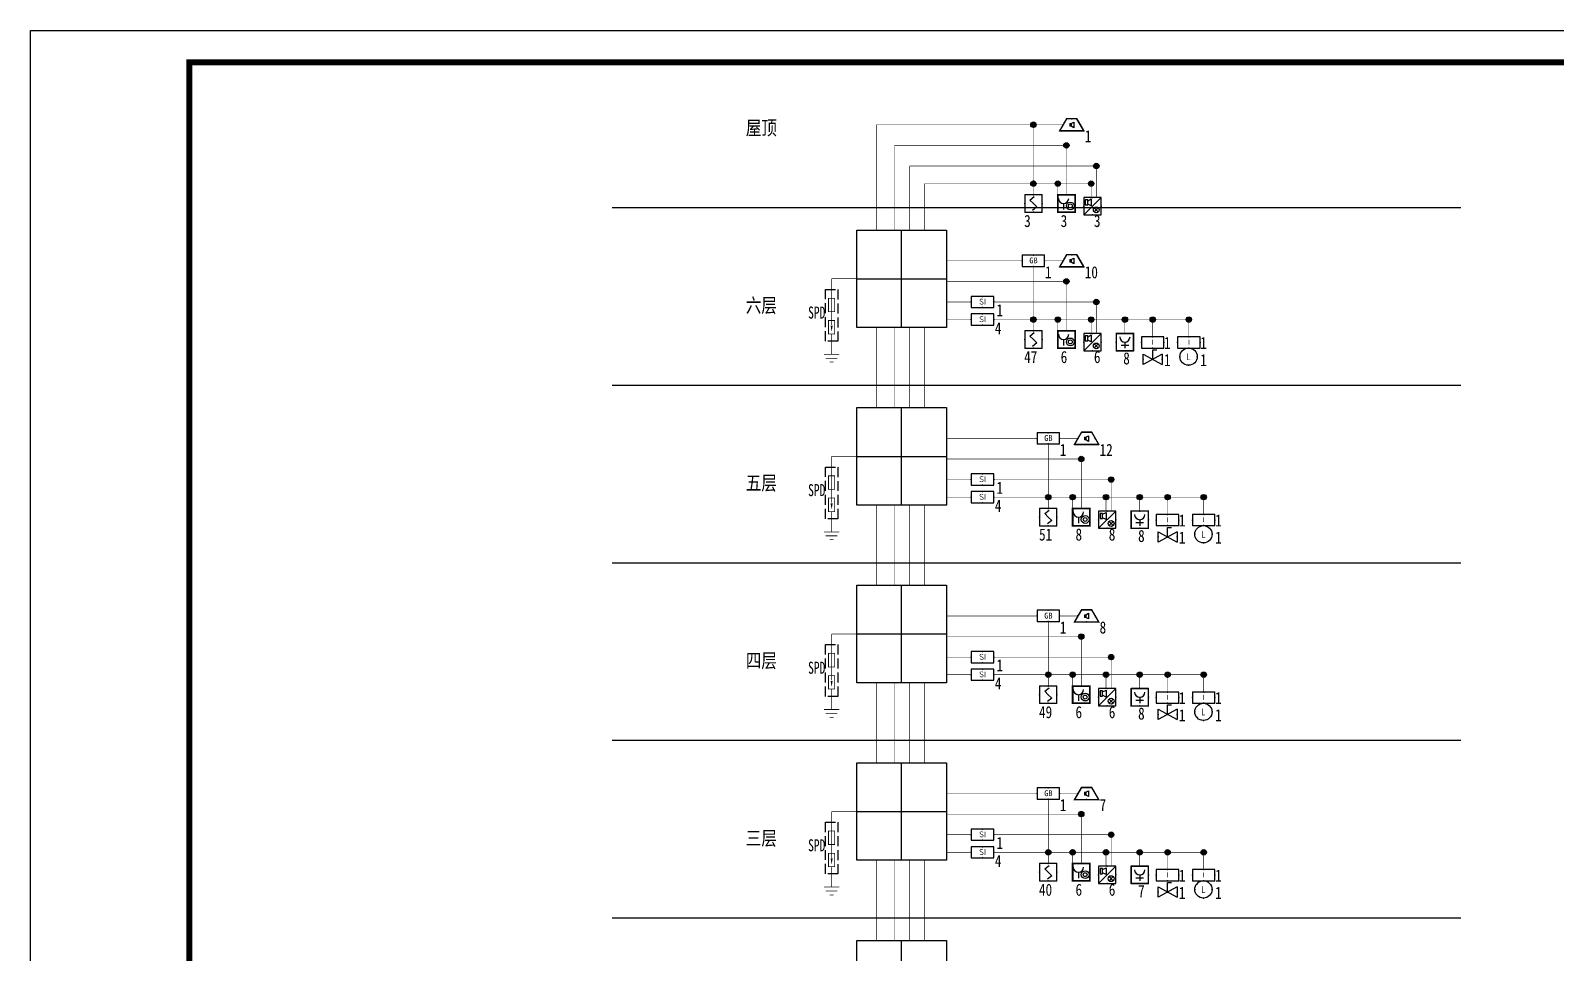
# Model space of a CAD drawing. Extents: x -149393 to 1177518, y -366685 to 296590.
# Drawn here: x 322931 to 361151, y 118708 to 141824 of the extents above; entities that cross this region are included whole.
import ezdxf
from ezdxf.enums import TextEntityAlignment as Align

# ---------------------------------------------------------------- set-up
doc = ezdxf.new("R2010")
doc.units = 0
doc.header["$LTSCALE"] = 1000
doc.header["$MEASUREMENT"] = 0
doc.linetypes.add('DASH', pattern=[0.35, 0.25, -0.1])
doc.linetypes.add('常规', pattern=[20, 10, 0, 10])
doc.layers.get('0').update_dxf_attribs({"linetype": 'CONTINUOUS'})
for name, color, linetype in [('DIM-照明', 7, 'CONTINUOUS'), ('ELEMENT', 3, 'CONTINUOUS'), ('EQUIP-消防', 3, 'CONTINUOUS'), ('EQUIP-箱柜', 3, 'CONTINUOUS'), ('PUB_TEXT', 7, 'CONTINUOUS'), ('PUB_TITLE', 253, 'CONTINUOUS'), ('TEL_TEXT', 7, 'CONTINUOUS'), ('WIRE-消防', 3, '常规'), ('WIRE-系统', 4, 'CONTINUOUS'), ('家具', 126, 'CONTINUOUS')]:
    doc.layers.add(name, color=color, linetype=linetype)
doc.styles.add('_TEL_DIM', font='', dxfattribs={"width": 0.8, "height": 3.5})
doc.styles.get("Standard").update_dxf_attribs({"font": 'gbenor.shx', "bigfont": 'gbcbig.shx'})
doc.styles.add('长仿宋', font='simhei.ttf', dxfattribs={"width": 0.7, "height": 5})
doc.styles.get('_TEL_DIM').set_extended_font_data('SimSun')
doc.linetypes.add('1GB_LINE', pattern='A,0.5,-0.2,["GB",Standard,S=0.1,R=0,X=-0.1,Y=-0.05],-0.25', length=0.95)

# ---------------------------------------------------------------- blocks, each defined once
blk = doc.blocks.new('$equip$00002649')
for p, q in [((-0.5, 0.5), (-0.5, -0.5)), ((0.5, 0.5), (-0.5, 0.5)), ((-0.2, 0.2), (0.05, 0.4)), ((0, 0), (-0.2, 0.2)), ((0, 0), (0.2, -0.2)), ((0.5, -0.5), (0.5, 0.5)), ((-0.5, -0.5), (0.5, -0.5)), ((0.2, -0.2), (-0.05, -0.4))]:
    blk.add_line(p, q)
at = {"const_width": 0.06}
blk.add_lwpolyline([(-0.5, 0.5), (0.5, 0.5), (0.5, -0.5), (-0.5, -0.5), (-0.5, 0.5), (0.5, 0.5)], dxfattribs=at)
for p in [(-0.5, 0), (0, 0.5), (0.5, 0), (0, -0.5)]:
    blk.add_point(p)
at = {"color": 7, "flags": 1}
for tag, height, p in [('A', 0.00002, (0, 0)), ('B', 0.4, (0.762, -0.208))]:
    blk.add_attdef(tag, text='', height=height, dxfattribs=at).set_placement(p, align=Align.MIDDLE_CENTER)
blk = doc.blocks.new('$equip$00002776')
for p, q in [((0.65, 0.65), (-0.65, 0.65)), ((-0.65, 0.65), (-0.65, 0)), ((-0.65, 0), (0.65, 0)), ((0.65, 0), (0.65, 0.65))]:
    blk.add_line(p, q)
at = {"const_width": 0.04}
blk.add_lwpolyline([(-0.65, 0.65), (-0.65, 0), (0.65, 0), (0.65, 0.65), (-0.65, 0.65), (-0.65, 0)], dxfattribs=at)
for p in [(-0.65, 0.325), (0, 0.65), (0, 0), (0.65, 0.325)]:
    blk.add_point(p)
at = {"color": 7}
blk.add_attdef('$TEXT$', text='', height=0.34, dxfattribs=at).set_placement((0.006, 0.343), align=Align.MIDDLE_CENTER)
at = {"color": 7, "flags": 1}
for tag, height, p in [('A', 0.00002, (0, 0)), ('B', 0.4, (0.905, 0.246))]:
    blk.add_attdef(tag, text='', height=height, dxfattribs=at).set_placement(p, align=Align.MIDDLE_CENTER)
blk = doc.blocks.new('$equip$00002655')
for p, q in [((-0.5, 1), (-0.5, 0)), ((0.5, 1), (-0.5, 1)), ((0.5, 0), (0.5, 1)), ((-0.5, 0), (0.5, 0)), ((-0.169, 0.5), (-0.169, 0.15))]:
    blk.add_line(p, q)
at = {"const_width": 0.1}
blk.add_lwpolyline([(-0.5, 1), (0.5, 1), (0.5, 0), (-0.5, 0), (-0.5, 1), (0.5, 1)], dxfattribs=at)
for radius in [0.226, 0.113]:
    blk.add_circle((0.227, 0.36), radius)
blk.add_arc((-0.169, 0.8), 0.3, 180, 0)
for p in [(0, 1), (-0.5, 0.5), (0, 0), (0.5, 0.5)]:
    blk.add_point(p)
at = {"color": 7, "flags": 1}
for tag, height, p in [('A', 0.00002, (0, 0)), ('B', 0.4, (0.762, 0.292))]:
    blk.add_attdef(tag, text='', height=height, dxfattribs=at).set_placement(p, align=Align.MIDDLE_CENTER)
blk = doc.blocks.new('$equip$00002464')
for p, q in [((-0.65, 0.65), (-0.65, 0)), ((0.65, 0.65), (-0.65, 0.65)), ((-0.65, 0), (0.65, 0)), ((0.65, 0), (0.65, 0.65))]:
    blk.add_line(p, q)
at = {"const_width": 0.05}
blk.add_lwpolyline([(-0.65, 0.65), (-0.65, 0), (0.65, 0), (0.65, 0.65), (-0.65, 0.65), (-0.65, 0)], dxfattribs=at)
for p in [(-0.65, 0.325), (0, 0.65), (0, 0), (0.65, 0.325)]:
    blk.add_point(p)
at = {"color": 7, "style": '_TEL_DIM'}
blk.add_attdef('$TEXT$', text='', height=0.34, dxfattribs=at).set_placement((0.006, 0.343), align=Align.MIDDLE_CENTER)
at = {"color": 7, "style": '_TEL_DIM', "flags": 1}
blk.add_attdef('A', text='', height=0.00002, dxfattribs=at).set_placement((0, 0), align=Align.MIDDLE_CENTER)
blk = doc.blocks.new('$equip_U$00000114(zhengbolin)')
blk.add_blockref('$equip$00002464', (0, 0)).add_auto_attribs({'$TEXT$': 'GB'})
at = {"color": 7, "style": '_TEL_DIM', "flags": 1}
for tag in ['A', 'REMARK']:
    blk.add_attdef(tag, text='', height=0.000025, dxfattribs=at).set_placement((0, 0), align=Align.MIDDLE_CENTER)
blk = doc.blocks.new('$equip$00002677')
for p, q in [((-0.3, 0.699), (-0.703, 0)), ((-0.703, 0), (0.703, 0)), ((0.3, 0.699), (-0.3, 0.699)), ((-0.117, 0.421), (-0.117, 0.26)), ((-0.117, 0.421), (-0.036, 0.421)), ((-0.036, 0.26), (-0.117, 0.26)), ((-0.036, 0.421), (0.118, 0.503)), ((-0.036, 0.421), (-0.036, 0.26)), ((0.118, 0.173), (-0.036, 0.26)), ((0.118, 0.503), (0.118, 0.173)), ((0.703, 0), (0.3, 0.699))]:
    blk.add_line(p, q)
at = {"const_width": 0.08}
blk.add_lwpolyline([(-0.3, 0.699), (0.3, 0.699), (0.703, 0), (-0.703, 0), (-0.3, 0.699), (0.3, 0.699)], dxfattribs=at)
blk.add_lwpolyline([(-0.3, 0.699), (0.3, 0.699), (0.703, 0), (-0.703, 0), (-0.3, 0.699), (0.3, 0.699)], dxfattribs=at)
for p in [(-0.501, 0.349), (0, 0.699), (0, 0), (0.502, 0.349)]:
    blk.add_point(p)
at = {"color": 7, "flags": 1}
for tag, height, p in [('A', 0.00002, (0, 0)), ('B', 0.4, (0.961, 0.299))]:
    blk.add_attdef(tag, text='', height=height, dxfattribs=at).set_placement(p, align=Align.MIDDLE_CENTER)
blk = doc.blocks.new('$element$00000390')
at = {"const_width": 0.0233}
for points in [[(0, 0), (0, -0.375)], [(-0.25, -0.375), (0.25, -0.375)], [(-0.188, -0.5), (0.188, -0.5)], [(-0.062, -0.625), (0.062, -0.625)]]:
    blk.add_lwpolyline(points, dxfattribs=at)
at = {"flags": 9}
blk.add_attdef('S', (0, 0), '', height=0.00000667, dxfattribs=at)
blk = doc.blocks.new('$element$00000499')
at = {"const_width": 0.0233}
for points in [[(0, 0), (0, -1)], [(-0.1, -0.283), (0.1, -0.283), (0.1, -0.717), (-0.1, -0.717), (-0.1, -0.283)]]:
    blk.add_lwpolyline(points, dxfattribs=at)
at = {"flags": 9}
blk.add_attdef('S', (0, 0), '', height=0.00000667, dxfattribs=at)
blk = doc.blocks.new('$element$00000532')
at = {"const_width": 0.0233}
for points in [[(0, 0), (0, -0.283)], [(-0.1, -0.283), (0.1, -0.283), (0.1, -0.717), (-0.1, -0.717), (-0.1, -0.283)], [(0, -1), (0, -0.567)]]:
    blk.add_lwpolyline(points, dxfattribs=at)
for points in [[(-0.033, -0.55), (0.033, -0.55), (0, -0.35), (0.033, -0.55)], [(0.033, -0.55), (0, -0.35), (-0.033, -0.55), (0.033, -0.55)], [(0, -0.367), (-0.033, -0.567), (0.033, -0.567), (0, -0.367)]]:
    blk.add_solid(points)
at = {"flags": 9}
blk.add_attdef('S', (0, 0), '', height=0.00000667, dxfattribs=at)
blk = doc.blocks.new('$equip$00002656')
for p, q in [((-0.5, 1), (-0.5, 0)), ((0.5, 1), (-0.5, 1)), ((0.5, 0), (0.5, 1)), ((-0.5, 0), (0.5, 0)), ((-0.219, 0.331), (0.222, 0.331)), ((0, 0.5), (0, 0.15))]:
    blk.add_line(p, q)
at = {"const_width": 0.08}
blk.add_lwpolyline([(-0.5, 1), (0.5, 1), (0.5, 0), (-0.5, 0), (-0.5, 1), (0.5, 1)], dxfattribs=at)
blk.add_arc((0, 0.8), 0.3, 180, 0)
for p in [(0, 1), (-0.5, 0.5), (0, 0), (0.5, 0.5)]:
    blk.add_point(p)
at = {"color": 7, "flags": 1}
for tag, height, p in [('A', 0.00002, (0, 0)), ('B', 0.4, (0.762, 0.292))]:
    blk.add_attdef(tag, text='', height=height, dxfattribs=at).set_placement(p, align=Align.MIDDLE_CENTER)
blk = doc.blocks.new('$equip$00002785')
for p, q in [((0.65, 0.65), (-0.65, 0.65)), ((-0.65, 0.65), (-0.65, 0)), ((-0.65, 0), (0.65, 0)), ((0.65, 0), (0.65, 0.65))]:
    blk.add_line(p, q)
at = {"const_width": 0.04}
blk.add_lwpolyline([(-0.65, 0.65), (0.65, 0.65), (0.65, 0), (-0.65, 0), (-0.65, 0.65), (0.65, 0.65)], dxfattribs=at)
for p in [(-0.65, 0.325), (0, 0.65), (0, 0), (0.65, 0.325)]:
    blk.add_point(p)
at = {"color": 7}
blk.add_attdef('$TEXT$', text='', height=0.3, dxfattribs=at).set_placement((0.006, 0.343), align=Align.MIDDLE_CENTER)
at = {"color": 7, "flags": 1}
for tag, height, p in [('A', 0.00002, (0, 0)), ('B', 0.4, (0.905, 0.246))]:
    blk.add_attdef(tag, text='', height=height, dxfattribs=at).set_placement(p, align=Align.MIDDLE_CENTER)
blk = doc.blocks.new('$equip$00002794')
for p, q in [((0, -0.552), (0, 0)), ((0, 0), (0.229, 0)), ((-0.55, -0.852), (-0.55, -0.252)), ((-0.55, -0.252), (0.55, -0.852)), ((0.55, -0.252), (-0.55, -0.852)), ((0.55, -0.252), (0.55, -0.852))]:
    blk.add_line(p, q)
for p in [(-0.55, -0.552), (0, -0.552), (0.55, -0.552)]:
    blk.add_point(p)
at = {"color": 7, "flags": 1}
for tag, height, p in [('A', 0.00002, (0, 0)), ('B', 0.4, (0.805, -0.606))]:
    blk.add_attdef(tag, text='', height=height, dxfattribs=at).set_placement(p, align=Align.MIDDLE_CENTER)
blk = doc.blocks.new('$equip$00002792')
at = {"const_width": 0.04}
blk.add_lwpolyline([(-0.5, 0, -1), (0.5, 0, -1), (-0.5, 0, -1.463176)], format="xyb", dxfattribs=at)
blk.add_circle((0, 0), 0.5)
for p in [(-0.5, 0), (0, 0.5), (0.5, 0), (0, -0.5)]:
    blk.add_point(p)
at = {"color": 7}
blk.add_attdef('$TEXT$', text='', height=0.4, dxfattribs=at).set_placement((0.002, -0.002), align=Align.MIDDLE_CENTER)
at = {"color": 7, "flags": 1}
for tag, height, p in [('A', 0.00002, (0, 0)), ('B', 0.4, (0.755, -0.254))]:
    blk.add_attdef(tag, text='', height=height, dxfattribs=at).set_placement(p, align=Align.MIDDLE_CENTER)
blk = doc.blocks.new('$equip_U$00000107(chenyinchuan)')
for p, q in [((-0.5, 1), (-0.5, 0)), ((0.5, 1), (-0.5, 0)), ((0.5, 1), (-0.5, 1)), ((-0.269, 0.815, 0), (-0.069, 0.915, 0)), ((-0.069, 0.915, 0), (-0.069, 0.515, 0)), ((0.5, 0), (0.5, 1)), ((-0.5, 0), (0.5, 0)), ((-0.269, 0.865, 0), (-0.417, 0.865, 0)), ((-0.417, 0.865, 0), (-0.417, 0.565, 0)), ((-0.417, 0.565, 0), (-0.269, 0.565, 0)), ((-0.269, 0.565, 0), (-0.269, 0.865, 0)), ((-0.069, 0.515, 0), (-0.269, 0.615, 0)), ((0.105, 0.159), (0.344, 0.398)), ((0.105, 0.398), (0.344, 0.159))]:
    blk.add_line(p, q)
blk.add_circle((0.225, 0.278), 0.169)
for p in [(0, 1), (-0.5, 0.5), (0, 0), (0.5, 0.5)]:
    blk.add_point(p)
at = {"color": 7, "style": '_TEL_DIM', "flags": 1}
blk.add_attdef('A', text='', height=0.00002, dxfattribs=at).set_placement((0, 0), align=Align.MIDDLE_CENTER)

msp = doc.modelspace()

# ---------------------------------------------------------------- hatches: boundary and pattern name
at = {"layer": 'WIRE-消防', "linetype": 'ByBlock'}
h = msp.add_hatch(color=0, dxfattribs=at)
edge = h.paths.add_edge_path()
edge.add_arc((348066.9, 139460), 67.2, 0, 360)
h = msp.add_hatch(color=0, dxfattribs=at)
edge = h.paths.add_edge_path()
edge.add_arc((348893.7, 138943.5), 67.2, 0, 360)
h = msp.add_hatch(color=0, dxfattribs=at)
edge = h.paths.add_edge_path()
edge.add_arc((349643.1, 138427), 67.2, 0, 360)
h = msp.add_hatch(color=0, dxfattribs=at)
edge = h.paths.add_edge_path()
edge.add_arc((348066.9, 137986), 67.2, 0, 360)
h = msp.add_hatch(color=0, dxfattribs=at)
edge = h.paths.add_edge_path()
edge.add_arc((348677.7, 137986), 67.2, 0, 360)
h = msp.add_hatch(color=0, dxfattribs=at)
edge = h.paths.add_edge_path()
edge.add_arc((349513.5, 137986), 67.2, 0, 360)
h = msp.add_hatch(color=0, dxfattribs=at)
edge = h.paths.add_edge_path()
edge.add_arc((348893.7, 135534.2), 67.2, 0, 360)
h = msp.add_hatch(color=0, dxfattribs=at)
edge = h.paths.add_edge_path()
edge.add_arc((349643.1, 135017.7), 67.2, 0, 360)
h = msp.add_hatch(color=0, dxfattribs=at)
edge = h.paths.add_edge_path()
edge.add_arc((348066.9, 134576.6), 67.2, 0, 360)
h = msp.add_hatch(color=0, dxfattribs=at)
edge = h.paths.add_edge_path()
edge.add_arc((348677.7, 134576.6), 67.2, 0, 360)
h = msp.add_hatch(color=0, dxfattribs=at)
edge = h.paths.add_edge_path()
edge.add_arc((349513.5, 134576.6), 67.2, 0, 360)
h = msp.add_hatch(color=0, dxfattribs=at)
edge = h.paths.add_edge_path()
edge.add_arc((350358.7, 134576.6), 67.2, 0, 360)
h = msp.add_hatch(color=0, dxfattribs=at)
edge = h.paths.add_edge_path()
edge.add_arc((351056.4, 134576.6), 67.2, 0, 360)
h = msp.add_hatch(color=0, dxfattribs=at)
edge = h.paths.add_edge_path()
edge.add_arc((351961.5, 134576.6), 67.2, 0, 360)
h = msp.add_hatch(color=0, dxfattribs=at)
edge = h.paths.add_edge_path()
edge.add_arc((349265.7, 131082), 67.2, 0, 360)
h = msp.add_hatch(color=0, dxfattribs=at)
edge = h.paths.add_edge_path()
edge.add_arc((350015.1, 130565.5), 67.2, 0, 360)
h = msp.add_hatch(color=0, dxfattribs=at)
edge = h.paths.add_edge_path()
edge.add_arc((348439, 130124.4), 67.2, 0, 360)
h = msp.add_hatch(color=0, dxfattribs=at)
edge = h.paths.add_edge_path()
edge.add_arc((349049.7, 130124.4), 67.2, 0, 360)
h = msp.add_hatch(color=0, dxfattribs=at)
edge = h.paths.add_edge_path()
edge.add_arc((349885.5, 130124.4), 67.2, 0, 360)
h = msp.add_hatch(color=0, dxfattribs=at)
edge = h.paths.add_edge_path()
edge.add_arc((350730.7, 130124.4), 67.2, 0, 360)
h = msp.add_hatch(color=0, dxfattribs=at)
edge = h.paths.add_edge_path()
edge.add_arc((351428.4, 130124.4), 67.2, 0, 360)
h = msp.add_hatch(color=0, dxfattribs=at)
edge = h.paths.add_edge_path()
edge.add_arc((352333.5, 130124.4), 67.2, 0, 360)
h = msp.add_hatch(color=0, dxfattribs=at)
edge = h.paths.add_edge_path()
edge.add_arc((349265.7, 126629.7), 67.2, 0, 360)
h = msp.add_hatch(color=0, dxfattribs=at)
edge = h.paths.add_edge_path()
edge.add_arc((350015.1, 126113.3), 67.2, 0, 360)
h = msp.add_hatch(color=0, dxfattribs=at)
edge = h.paths.add_edge_path()
edge.add_arc((348439, 125672.2), 67.2, 0, 360)
h = msp.add_hatch(color=0, dxfattribs=at)
edge = h.paths.add_edge_path()
edge.add_arc((349049.7, 125672.2), 67.2, 0, 360)
h = msp.add_hatch(color=0, dxfattribs=at)
edge = h.paths.add_edge_path()
edge.add_arc((349885.5, 125672.2), 67.2, 0, 360)
h = msp.add_hatch(color=0, dxfattribs=at)
edge = h.paths.add_edge_path()
edge.add_arc((350730.7, 125672.2), 67.2, 0, 360)
h = msp.add_hatch(color=0, dxfattribs=at)
edge = h.paths.add_edge_path()
edge.add_arc((351428.4, 125672.2), 67.2, 0, 360)
h = msp.add_hatch(color=0, dxfattribs=at)
edge = h.paths.add_edge_path()
edge.add_arc((352333.5, 125672.2), 67.2, 0, 360)
h = msp.add_hatch(color=0, dxfattribs=at)
edge = h.paths.add_edge_path()
edge.add_arc((349265.7, 122177.5), 67.2, 0, 360)
h = msp.add_hatch(color=0, dxfattribs=at)
edge = h.paths.add_edge_path()
edge.add_arc((350015.1, 121661), 67.2, 0, 360)
h = msp.add_hatch(color=0, dxfattribs=at)
edge = h.paths.add_edge_path()
edge.add_arc((348439, 121219.9), 67.2, 0, 360)
h = msp.add_hatch(color=0, dxfattribs=at)
edge = h.paths.add_edge_path()
edge.add_arc((349049.7, 121219.9), 67.2, 0, 360)
h = msp.add_hatch(color=0, dxfattribs=at)
edge = h.paths.add_edge_path()
edge.add_arc((349885.5, 121219.9), 67.2, 0, 360)
h = msp.add_hatch(color=0, dxfattribs=at)
edge = h.paths.add_edge_path()
edge.add_arc((350730.7, 121219.9), 67.2, 0, 360)
h = msp.add_hatch(color=0, dxfattribs=at)
edge = h.paths.add_edge_path()
edge.add_arc((351428.4, 121219.9), 67.2, 0, 360)
h = msp.add_hatch(color=0, dxfattribs=at)
edge = h.paths.add_edge_path()
edge.add_arc((352333.5, 121219.9), 67.2, 0, 360)

# ---------------------------------------------------------------- linework, layer by layer
for p, q in [((358780.2, 137377.5), (337508.7, 137377.5)), ((358780.2, 132925.3), (337508.7, 132925.3)), ((358780.2, 128473), (337508.7, 128473)), ((358780.2, 124020.8), (337508.7, 124020.8)), ((358780.2, 119568.6), (337508.7, 119568.6))]:
    msp.add_line(p, q)
at = {"layer": 'DIM-照明', "linetype": 'DASH'}
for points in [[(342853.7, 135330.6), (343164.7, 135330.6), (343164.7, 134034.6), (342853.7, 134034.6)], [(342853.7, 130878.4), (343164.7, 130878.4), (343164.7, 129582.4), (342853.7, 129582.4)], [(342853.7, 126426.1), (343164.7, 126426.1), (343164.7, 125130.1), (342853.7, 125130.1)], [(342853.7, 121973.9), (343164.7, 121973.9), (343164.7, 120677.9), (342853.7, 120677.9)]]:
    msp.add_lwpolyline(points, close=True, dxfattribs=at)
at = {"layer": 'EQUIP-箱柜', "linetype": 'ByBlock'}
for points in [[(343638.6, 136820.7), (345884.5, 136820.7), (345884.5, 134377.3), (343638.6, 134377.3)], [(343638.6, 132368.4), (345884.5, 132368.4), (345884.5, 129925.1), (343638.6, 129925.1)], [(343638.6, 127916.2), (345884.5, 127916.2), (345884.5, 125472.9), (343638.6, 125472.9)], [(343638.6, 123464), (345884.5, 123464), (345884.5, 121020.6), (343638.6, 121020.6)], [(343638.6, 119011.8), (345884.5, 119011.8), (345884.5, 116568.4), (343638.6, 116568.4)]]:
    msp.add_lwpolyline(points, close=True, dxfattribs=at)
for points in [[(344751.9, 136820.7), (344751.9, 134377.3)], [(343638.6, 135599), (345884.5, 135599)], [(344751.9, 132368.4), (344751.9, 129925.1)], [(343638.6, 131146.8), (345884.5, 131146.8)], [(344751.9, 127916.2), (344751.9, 125472.9)], [(343638.6, 126694.5), (345884.5, 126694.5)], [(344751.9, 123464), (344751.9, 121020.6)], [(343638.6, 122242.3), (345884.5, 122242.3)], [(344751.9, 119011.8), (344751.9, 116568.4)]]:
    msp.add_lwpolyline(points, dxfattribs=at)
at = {"layer": 'PUB_TITLE'}
msp.add_lwpolyline([(322931.3, 141823.8), (389756.3, 141823.8), (389756.3, 94569), (322931.3, 94569)], close=True, dxfattribs=at)
at = {"layer": 'PUB_TITLE', "const_width": 152.3}
msp.add_lwpolyline([(326909, 141028.3), (388960.8, 141028.3), (388960.8, 95364.5), (326909, 95364.5), (326909, 141028.3)], close=True, dxfattribs=at)
at = {"layer": 'WIRE-消防', "linetype": 'ByBlock'}
for centre in [(348066.9, 139460), (348893.7, 138943.5), (349643.1, 138427), (348066.9, 137986), (348677.7, 137986), (349513.5, 137986), (348893.7, 135534.2), (349643.1, 135017.7), (348066.9, 134576.6), (348677.7, 134576.6), (349513.5, 134576.6), (350358.7, 134576.6), (351056.4, 134576.6), (351961.5, 134576.6), (349265.7, 131082), (350015.1, 130565.5), (348439, 130124.4), (349049.7, 130124.4), (349885.5, 130124.4), (350730.7, 130124.4), (351428.4, 130124.4), (352333.5, 130124.4), (349265.7, 126629.7), (350015.1, 126113.3), (348439, 125672.2), (349049.7, 125672.2), (349885.5, 125672.2), (350730.7, 125672.2), (351428.4, 125672.2), (352333.5, 125672.2), (349265.7, 122177.5), (350015.1, 121661), (348439, 121219.9), (349049.7, 121219.9), (349885.5, 121219.9), (350730.7, 121219.9), (351428.4, 121219.9), (352333.5, 121219.9)]:
    msp.add_circle(centre, 67.2, dxfattribs=at)
at = {"layer": 'WIRE-系统', "const_width": 18.1}
for points in [[(343009.2, 135330.6), (343009.2, 135599)], [(343638.6, 135599), (343009.2, 135599)], [(343009.2, 130878.4), (343009.2, 131146.8)], [(343638.6, 131146.8), (343009.2, 131146.8)], [(343009.2, 126426.1), (343009.2, 126694.5)], [(343638.6, 126694.5), (343009.2, 126694.5)], [(343009.2, 121973.9), (343009.2, 122242.3)], [(343638.6, 122242.3), (343009.2, 122242.3)]]:
    msp.add_lwpolyline(points, dxfattribs=at)
at = {"layer": '家具', "color": 1, "const_width": 12}
for points in [[(344129.5, 136820.7), (344129.5, 139460)], [(344129.5, 139460), (348810.9, 139460)], [(348066.9, 139460), (348066.9, 137702)], [(344585.8, 136820.7), (344585.8, 138943.5)], [(344585.8, 138943.5), (348893.7, 138943.5)], [(348893.7, 137702), (348893.7, 138943.5)], [(344963.4, 136820.7), (344963.4, 138427)], [(349643.1, 138427), (344963.4, 138427)], [(349643.1, 137636.9), (349643.1, 138427)], [(345340.9, 136820.7), (345340.9, 137986)], [(345340.9, 137986), (349513.5, 137986)], [(348677.7, 137702), (348677.7, 137986)], [(349513.5, 137636.9), (349513.5, 137986)], [(345884.5, 136050.7), (347786.2, 136050.7)], [(348066.9, 135910.3), (348066.9, 134292.6)], [(348347.8, 136050.7), (348810.9, 136050.7)], [(345884.5, 135534.2), (348893.7, 135534.2)], [(348893.7, 134292.6), (348893.7, 135534.2)], [(346509, 135017.7), (345884.5, 135017.7)], [(349643.1, 135017.7), (347070.6, 135017.7)], [(349643.1, 134227.5), (349643.1, 135017.7)], [(345884.5, 134576.6), (346509, 134576.6)], [(347070.6, 134576.6), (351961.5, 134576.6)], [(348677.7, 134292.6), (348677.7, 134576.6)], [(349513.5, 134227.5), (349513.5, 134576.6)], [(350358.7, 134576.6), (350358.7, 134227.5)], [(351056.4, 134142.5), (351056.4, 134576.6)], [(351961.5, 134142.5), (351961.5, 134576.6)], [(344129.5, 132368.4), (344129.5, 134377.3)], [(344585.8, 132368.4), (344585.8, 134377.3)], [(344963.4, 132368.4), (344963.4, 134377.3)], [(345340.9, 132368.4), (345340.9, 134377.3)], [(345884.5, 131598.4), (348158.2, 131598.4)], [(348439, 131458), (348439, 129840.4)], [(345884.5, 131082), (349265.7, 131082)], [(349265.7, 129840.4), (349265.7, 131082)], [(346509, 130565.5), (345884.5, 130565.5)], [(350015.1, 130565.5), (347070.6, 130565.5)], [(350015.1, 129775.3), (350015.1, 130565.5)], [(345884.5, 130124.4), (346509, 130124.4)], [(347070.6, 130124.4), (352333.5, 130124.4)], [(349049.7, 129840.4), (349049.7, 130124.4)], [(349885.5, 129775.3), (349885.5, 130124.4)], [(350730.7, 130124.4), (350730.7, 129775.3)], [(351428.4, 129690.2), (351428.4, 130124.4)], [(352333.5, 129690.2), (352333.5, 130124.4)], [(344129.5, 127916.2), (344129.5, 129925.1)], [(344585.8, 127916.2), (344585.8, 129925.1)], [(344963.4, 127916.2), (344963.4, 129925.1)], [(345340.9, 127916.2), (345340.9, 129925.1)], [(345884.5, 127146.2), (348158.2, 127146.2)], [(348439, 127005.8), (348439, 125388.2)], [(345884.5, 126629.7), (349265.7, 126629.7)], [(349265.7, 125388.2), (349265.7, 126629.7)], [(346509, 126113.3), (345884.5, 126113.3)], [(350015.1, 126113.3), (347070.6, 126113.3)], [(350015.1, 125323.1), (350015.1, 126113.3)], [(344129.5, 123464), (344129.5, 125472.9)], [(344585.8, 123464), (344585.8, 125472.9)], [(344963.4, 123464), (344963.4, 125472.9)], [(345340.9, 123464), (345340.9, 125472.9)], [(345884.5, 125672.2), (346509, 125672.2)], [(347070.6, 125672.2), (352333.5, 125672.2)], [(349049.7, 125388.2), (349049.7, 125672.2)], [(349885.5, 125323.1), (349885.5, 125672.2)], [(350730.7, 125672.2), (350730.7, 125323.1)], [(351428.4, 125238), (351428.4, 125672.2)], [(352333.5, 125238), (352333.5, 125672.2)], [(345884.5, 122694), (348158.2, 122694)], [(348719.8, 122694), (349182.9, 122694)], [(348439, 122553.6), (348439, 120936)], [(345884.5, 122177.5), (349265.7, 122177.5)], [(349265.7, 120936), (349265.7, 122177.5)], [(346509, 121661), (345884.5, 121661)], [(350015.1, 121661), (347070.6, 121661)], [(350015.1, 120870.9), (350015.1, 121661)], [(345884.5, 121219.9), (346509, 121219.9)], [(347070.6, 121219.9), (352333.5, 121219.9)], [(349049.7, 120936), (349049.7, 121219.9)], [(349885.5, 120870.9), (349885.5, 121219.9)], [(350730.7, 121219.9), (350730.7, 120870.9)], [(351428.4, 120785.8), (351428.4, 121219.9)], [(352333.5, 120785.8), (352333.5, 121219.9)], [(344129.5, 119011.8), (344129.5, 121020.6)], [(344585.8, 119011.8), (344585.8, 121020.6)], [(344963.4, 119011.8), (344963.4, 121020.6)], [(345340.9, 119011.8), (345340.9, 121020.6)]]:
    msp.add_lwpolyline(points, dxfattribs=at)
at = {"layer": '家具', "color": 1, "linetype": '1GB_LINE', "const_width": 12}
for points in [[(348719.8, 131598.4), (349182.9, 131598.4)], [(348719.8, 127146.2), (349182.9, 127146.2)]]:
    msp.add_lwpolyline(points, dxfattribs=at)

# ---------------------------------------------------------------- block references
at = {"layer": 'ELEMENT', "xscale": 777.5999999999767, "yscale": 777.5999999999767, "zscale": 777.5999999999767}
for name, p in [('$element$00000499', (343009.2, 135330.6)), ('$element$00000390', (343009.2, 133995.7)), ('$element$00000499', (343009.2, 130878.4)), ('$element$00000390', (343009.2, 129543.5)), ('$element$00000499', (343009.2, 126426.1)), ('$element$00000390', (343009.2, 125091.3)), ('$element$00000499', (343009.2, 121973.9)), ('$element$00000390', (343009.2, 120639))]:
    msp.add_blockref(name, p, dxfattribs=at)
at = {"layer": 'ELEMENT', "xscale": 777.5999999999913, "yscale": 777.5999999999913, "zscale": 777.5999999999913, "rotation": 180}
for p in [(343009.2, 133995.7), (343009.2, 129543.5), (343009.2, 125091.3), (343009.2, 120639)]:
    msp.add_blockref('$element$00000532', p, dxfattribs=at)
at = {"layer": 'EQUIP-消防', "linetype": 'ByBlock', "xscale": 432, "yscale": 432, "zscale": 432}
for name, p in [('$equip$00002677', (349027.4, 139309.1)), ('$equip$00002649', (348066.9, 137486)), ('$equip$00002655', (348893.7, 137270)), ('$equip_U$00000114(zhengbolin)', (348066.9, 135910.3)), ('$equip$00002677', (349027.4, 135899.8)), ('$equip$00002649', (348066.9, 134076.6)), ('$equip$00002655', (348893.7, 133860.6)), ('$equip$00002656', (350358.7, 133795.5)), ('$equip$00002794', (351056.4, 133819)), ('$equip_U$00000114(zhengbolin)', (348439, 131458)), ('$equip$00002677', (349399.4, 131447.5)), ('$equip$00002649', (348439, 129624.4)), ('$equip$00002655', (349265.7, 129408.4)), ('$equip$00002656', (350730.7, 129343.3)), ('$equip$00002794', (351428.4, 129366.8)), ('$equip_U$00000114(zhengbolin)', (348439, 127005.8)), ('$equip$00002677', (349399.4, 126995.3)), ('$equip$00002649', (348439, 125172.2)), ('$equip$00002655', (349265.7, 124956.2)), ('$equip$00002656', (350730.7, 124891.1)), ('$equip$00002794', (351428.4, 124914.6)), ('$equip_U$00000114(zhengbolin)', (348439, 122553.6)), ('$equip$00002677', (349399.4, 122543.1)), ('$equip$00002649', (348439, 120720)), ('$equip$00002655', (349265.7, 120504)), ('$equip$00002656', (350730.7, 120438.9)), ('$equip$00002794', (351428.4, 120462.3))]:
    msp.add_blockref(name, p, dxfattribs=at)
at = {"layer": 'EQUIP-消防', "xscale": 432, "yscale": 432, "zscale": 432}
for p in [(349544.7, 137204.9), (349544.7, 133795.5), (349916.7, 129343.3), (349916.7, 124891.1), (349916.7, 120438.9)]:
    msp.add_blockref('$equip_U$00000107(chenyinchuan)', p, dxfattribs=at)
at = {"layer": 'EQUIP-消防', "linetype": 'ByBlock', "xscale": 432, "yscale": 432, "zscale": 432}
for name, p, values in [('$equip$00002776', (346789.8, 134877.3), {'$TEXT$': 'SI'}), ('$equip$00002776', (346789.8, 134436.2), {'$TEXT$': 'SI'}), ('$equip$00002785', (351054.8, 133861.7), {'$TEXT$': 'I'}), ('$equip$00002785', (351961.5, 133861.7), {'$TEXT$': 'I'}), ('$equip$00002792', (351955.2, 133645.8), {'$TEXT$': 'L'}), ('$equip$00002776', (346789.8, 130425.1), {'$TEXT$': 'SI'}), ('$equip$00002776', (346789.8, 129984), {'$TEXT$': 'SI'}), ('$equip$00002785', (351426.8, 129409.4), {'$TEXT$': 'I'}), ('$equip$00002785', (352333.5, 129409.4), {'$TEXT$': 'I'}), ('$equip$00002792', (352327.2, 129193.5), {'$TEXT$': 'L'}), ('$equip$00002776', (346789.8, 125972.9), {'$TEXT$': 'SI'}), ('$equip$00002776', (346789.8, 125531.8), {'$TEXT$': 'SI'}), ('$equip$00002785', (351426.8, 124957.2), {'$TEXT$': 'I'}), ('$equip$00002785', (352333.5, 124957.2), {'$TEXT$': 'I'}), ('$equip$00002792', (352327.2, 124741.3), {'$TEXT$': 'L'}), ('$equip$00002776', (346789.8, 121520.6), {'$TEXT$': 'SI'}), ('$equip$00002776', (346789.8, 121079.5), {'$TEXT$': 'SI'}), ('$equip$00002785', (351426.8, 120505), {'$TEXT$': 'I'}), ('$equip$00002785', (352333.5, 120505), {'$TEXT$': 'I'}), ('$equip$00002792', (352327.2, 120289.1), {'$TEXT$': 'L'})]:
    msp.add_blockref(name, p, dxfattribs=at).add_auto_attribs(values)

# ---------------------------------------------------------------- texts
at = {"layer": 'EQUIP-消防', "color": 6, "style": '长仿宋', "width": 0.8}
for s, p in [('1', (349353.2, 139019.5)), ('3', (347834.5, 136897)), ('3', (348749.4, 136897)), ('3', (349583.2, 136897)), ('1', (348355.6, 135610.1)), ('10', (349353.2, 135610.1)), ('1', (347140.8, 134659.9)), ('4', (347099.7, 134207.4)), ('47', (347834.5, 133487.6)), ('6', (348749.4, 133487.6)), ('6', (349583.2, 133487.6)), ('1', (351340.5, 133840.8)), ('1', (352247.7, 133840.8)), ('8', (350318, 133452)), ('1', (351340.5, 133409.9)), ('1', (352247.7, 133409.9)), ('1', (348727.6, 131157.9)), ('12', (349725.2, 131157.9)), ('1', (347140.8, 130207.7)), ('4', (347099.7, 129755.2)), ('1', (351712.5, 129388.6)), ('1', (352619.7, 129388.6)), ('51', (348206.5, 129035.4)), ('8', (349121.4, 129035.4)), ('8', (349955.2, 129035.4)), ('8', (350690, 128999.8)), ('1', (351712.5, 128957.7)), ('1', (352619.7, 128957.7)), ('1', (348727.6, 126705.7)), ('8', (349725.2, 126705.7)), ('1', (347140.8, 125755.5)), ('4', (347099.7, 125303)), ('1', (351712.5, 124936.4)), ('1', (352619.7, 124936.4)), ('49', (348206.5, 124583.2)), ('6', (349121.4, 124583.2)), ('6', (349955.2, 124583.2)), ('8', (350690, 124547.6)), ('1', (351712.5, 124505.5)), ('1', (352619.7, 124505.5)), ('1', (348727.6, 122253.5)), ('7', (349725.2, 122253.5)), ('1', (347140.8, 121303.3)), ('4', (347099.7, 120850.8)), ('1', (351712.5, 120484.2)), ('1', (352619.7, 120484.2)), ('40', (348206.5, 120130.9)), ('6', (349121.4, 120130.9)), ('6', (349955.2, 120130.9)), ('7', (350690, 120095.3)), ('1', (351712.5, 120053.2)), ('1', (352619.7, 120053.2))]:
    msp.add_text(s, height=302.4, dxfattribs=at).set_placement(p)
at = {"layer": 'PUB_TEXT', "linetype": 'ByBlock', "style": '长仿宋', "width": 0.7}
for p in [(342419.7, 134601.2), (342419.7, 130149), (342419.7, 125696.8), (342419.7, 121244.6)]:
    msp.add_text('SPD', height=302.4, dxfattribs=at).set_placement(p)
at = {"layer": 'TEL_TEXT', "style": '_TEL_DIM', "width": 0.8}
for s, p in [('屋顶', (340858.6, 139205.2)), ('六层', (340858.6, 134753)), ('五层', (340858.6, 130300.8)), ('四层', (340858.6, 125848.6)), ('三层', (340858.6, 121396.3))]:
    msp.add_text(s, height=356.56, dxfattribs=at).set_placement(p)

doc.saveas('drawing.dxf')
